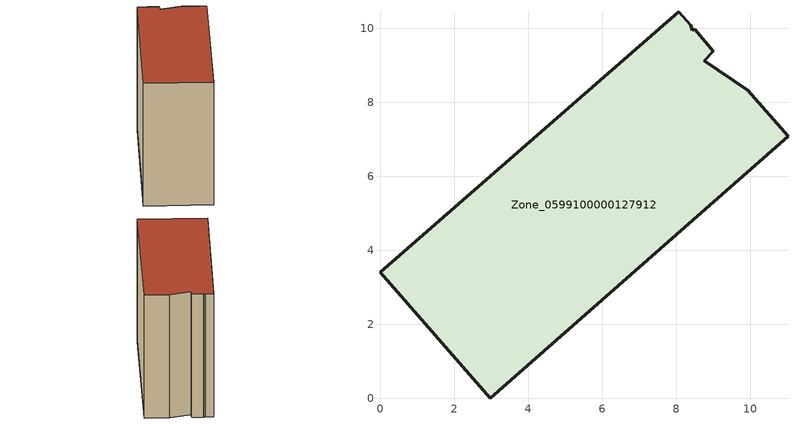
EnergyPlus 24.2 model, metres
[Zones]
Zone_0599100000127912
 floor ground (C_G): 8.07,10.46 8.39,10.09 8.43,9.95 8.49,9.98 9,9.39 8.75,9.13 9.93,8.33 11.02,7.09 2.97,0 0,3.41 z0
 wall outside (C_F): 11.02,7.09 9.93,8.33 8.75,9.13 9,9.39 8.49,9.98 8.43,9.95 8.39,10.09 8.07,10.46 0,3.41 2.97,0 11.02,7.09 z0:8.92
 roof outside (C_R): 8.39,10.09 8.07,10.46 0,3.41 2.97,0 11.02,7.09 9.93,8.33 8.75,9.13 9,9.39 8.49,9.98 8.43,9.95 z8.92
[BUILDING]
Pand.0599100000127912: North Axis=0; Terrain=City; Loads Convergence Tolerance Value=0.04; Temperature Convergence Tolerance Value=0.4; Solar Distribution=FullExterior; Maximum Number of Warmup Days=25; Minimum Number of Warmup Days=1
[Site:Location]
Rotterdam.The.Hague.AP_ZH_NLD Design_Conditions: Latitude=51.96; Longitude=4.45; Time Zone=1; Elevation=-4.5
[SITE:GROUNDTEMPERATURE:BUILDINGSURFACE]
18, 18, 18, 18, 18, 18, 18, 18, 18, 18, 18, 18
[MATERIAL] Thermal Absorptance=0.9; Solar Absorptance=0.7; Visible Absorptance=0.7
Name | Roughness | Thickness | Conductivity | Density | Specific Heat
G.TI.1946 | MediumSmooth | 0.15 | 1 | 540 | 1210
F.TI.1946 | Rough | 0.3 | 0.857143 | 1920 | 840
R.TI.1946 | MediumRough | 0.2 | 0.1 | 1500 | 1000
[CONSTRUCTION]
C_G: G.TI.1946
C_F: F.TI.1946
C_R: R.TI.1946
[ZONE]
Zone_0599100000127912: Type=1; Multiplier=1; Ceiling Height=Autocalculate; Volume=Autocalculate; Floor Area=autocalculate; Part of Total Floor Area=Yes
[ZONEINFILTRATION:DESIGNFLOWRATE]
Infil_Zone_0599100000127912: Zone or ZoneList or Space or SpaceList=Zone_0599100000127912; Schedule=AlwaysOn; Design Flow Rate Calculation Method=Flow/Area; Flow Rate per Floor Area=0.003; Constant Term Coefficient=1; Temperature Term Coefficient=0; Velocity Term Coefficient=0; Velocity Squared Term Coefficient=0
[HVACTEMPLATE:ZONE:IDEALLOADSAIRSYSTEM]
Zone_0599100000127912: Maximum Heating Supply Air Temperature=50; Minimum Cooling Supply Air Temperature=13; Maximum Heating Supply Air Humidity Ratio=0.0156; Minimum Cooling Supply Air Humidity Ratio=0.0077; Heating Limit=NoLimit; Cooling Limit=NoLimit; Dehumidification Control Type=ConstantSensibleHeatRatio; Cooling Sensible Heat Ratio=0.7; Dehumidification Setpoint=60; Humidification Control Type=None; Humidification Setpoint=30; Outdoor Air Method=None; Outdoor Air Flow Rate per Person=0.00944; Outdoor Air Flow Rate per Zone Floor Area=0; Outdoor Air Flow Rate per Zone=0; Demand Controlled Ventilation Type=None; Outdoor Air Economizer Type=NoEconomizer; Heat Recovery Type=None; Sensible Heat Recovery Effectiveness=0.7; Latent Heat Recovery Effectiveness=0.65
[ZONECONTROL:THERMOSTAT]
ThermostatControl_Zone_0599100000127912: Zone or ZoneList=Zone_0599100000127912; Control Type Schedule=DualSetpointControlType; Control 1=Thermostat_Zone_0599100000127912; Temperature Difference Between Cutout And Setpoint=0
[THERMOSTATSETPOINT:DUALSETPOINT]
Thermostat_Zone_0599100000127912: Heating Setpoint Temperature Schedule=HeatingSetpoint_Zone_0599100000127912; Cooling Setpoint Temperature Schedule=CoolingSetpoint_Zone_0599100000127912
[SCHEDULE:COMPACT]
HeatingSetpoint_Zone_0599100000127912: Through: 12/31, For: AllDays, Until: 24:00, 21
CoolingSetpoint_Zone_0599100000127912: Through: 12/31, For: AllDays, Until: 24:00, 24
DualSetpointControlType: Through: 12/31, For: AllDays, Until: 24:00, 4
AlwaysOn: Through: 12/31, For: AllDays, Until: 24:00, 1
